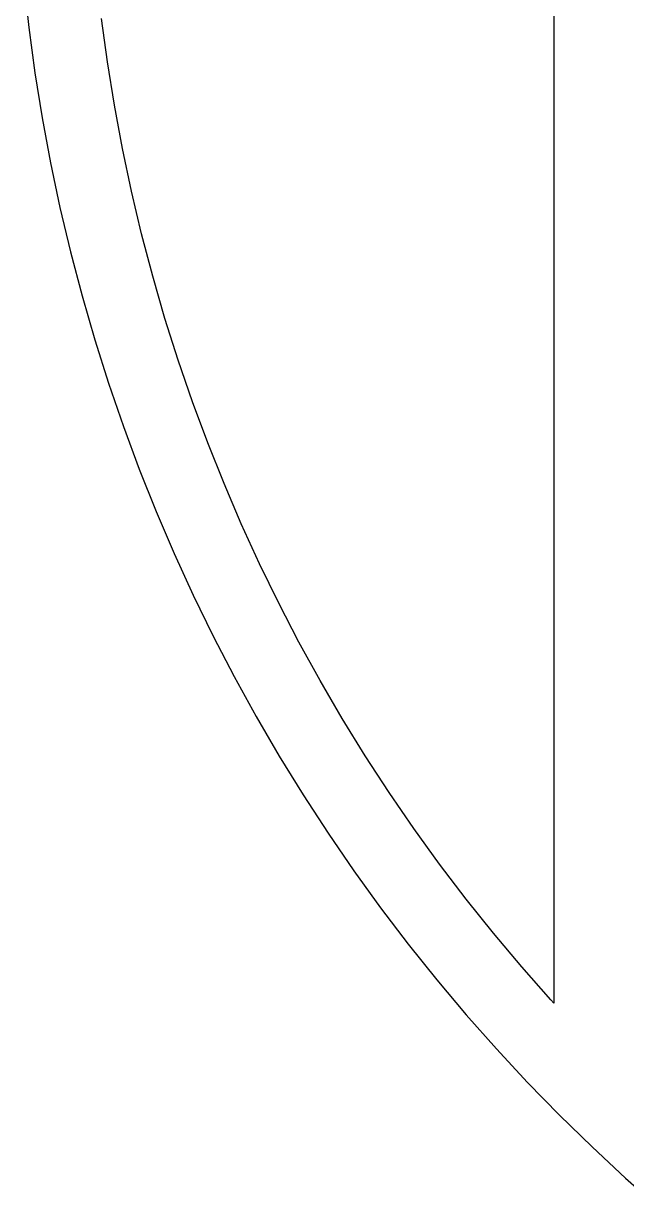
# Model space of a CAD drawing. Extents: x -16 to 86, y -16 to 86.
# Drawn here: x -15.46 to 0.98, y -3.39 to 28.9 of the extents above; entities that cross this region are included whole.
import ezdxf

# ---------------------------------------------------------------- set-up
doc = ezdxf.new("R2010")
doc.units = 0

msp = doc.modelspace()

# ---------------------------------------------------------------- linework, layer by layer
for p, q in [((-1, 67.7957), (-1, 2.2043)), ((-15.4559, 30.0305), (-15.3187, 28.7938)), ((-15.3187, 28.7938), (-15.1512, 27.5608)), ((-13.1729, 27.8542), (-13.3337, 29.0386)), ((-12.983, 26.6741), (-13.1729, 27.8542)), ((-15.1512, 27.5608), (-14.9536, 26.3322)), ((-12.7642, 25.4991), (-12.983, 26.6741)), ((-14.9536, 26.3322), (-14.7258, 25.1089)), ((-12.5167, 24.3298), (-12.7642, 25.4991)), ((-14.7258, 25.1089), (-14.4681, 23.8916)), ((-12.2405, 23.1669), (-12.5167, 24.3298)), ((-14.4681, 23.8916), (-14.1806, 22.6809)), ((-11.9359, 22.0111), (-12.2405, 23.1669)), ((-14.1806, 22.6809), (-13.8634, 21.4777)), ((-11.603, 20.8631), (-11.9359, 22.0111)), ((-13.8634, 21.4777), (-13.5169, 20.2826)), ((-11.242, 19.7237), (-11.603, 20.8631)), ((-13.5169, 20.2826), (-13.1411, 19.0963)), ((-10.8532, 18.5935), (-11.242, 19.7237)), ((-13.1411, 19.0963), (-12.7363, 17.9197)), ((-10.4367, 17.4731), (-10.8532, 18.5935)), ((-12.7363, 17.9197), (-12.3027, 16.7533)), ((-9.99292, 16.3633), (-10.4367, 17.4731)), ((-12.3027, 16.7533), (-11.8407, 15.5979)), ((-9.522, 15.2647), (-9.99292, 16.3633)), ((-11.8407, 15.5979), (-11.3504, 14.4543)), ((-9.02428, 14.1781), (-9.522, 15.2647)), ((-11.3504, 14.4543), (-10.8322, 13.323)), ((-8.50002, 13.1039), (-9.02428, 14.1781)), ((-10.8322, 13.323), (-10.2865, 12.2047)), ((-7.94955, 12.043), (-8.50002, 13.1039)), ((-10.2865, 12.2047), (-9.71339, 11.1002)), ((-7.37323, 10.9958), (-7.94955, 12.043)), ((-9.71339, 11.1002), (-9.1134, 10.0101)), ((-6.77138, 9.9632), (-7.37323, 10.9958)), ((-9.1134, 10.0101), (-8.48683, 8.93498)), ((-6.14436, 8.9456), (-6.77138, 9.9632)), ((-8.48683, 8.93498), (-7.83406, 7.87561)), ((-5.49257, 7.94373), (-6.14436, 8.9456)), ((-7.83406, 7.87561), (-7.1555, 6.83258)), ((-4.81638, 6.95813), (-5.49257, 7.94373)), ((-7.1555, 6.83258), (-6.45154, 5.80652)), ((-4.1162, 5.98944), (-4.81638, 6.95813)), ((-3.39246, 5.03821), (-4.1162, 5.98944)), ((-6.45154, 5.80652), (-5.72261, 4.79803)), ((-2.6456, 4.10504), (-3.39246, 5.03821)), ((-5.72261, 4.79803), (-4.96916, 3.80775)), ((-1.87607, 3.19048), (-2.6456, 4.10504)), ((-4.96916, 3.80775), (-4.19162, 2.83626)), ((-1.0843, 2.29507), (-1.87607, 3.19048)), ((-4.19162, 2.83626), (-3.39049, 1.88412)), ((-1, 2.2043), (-1.0843, 2.29507)), ((-3.39049, 1.88412), (-2.56621, 0.95195)), ((-2.56621, 0.95195), (-1.71931, 0.04028)), ((-1.71931, 0.04028), (-0.85031, -0.85031)), ((-0.85031, -0.85031), (0.04028, -1.71931)), ((0.04028, -1.71931), (0.95195, -2.56621)), ((0.95195, -2.56621), (1.88412, -3.39049))]:
    msp.add_line(p, q)

doc.saveas('drawing.dxf')
